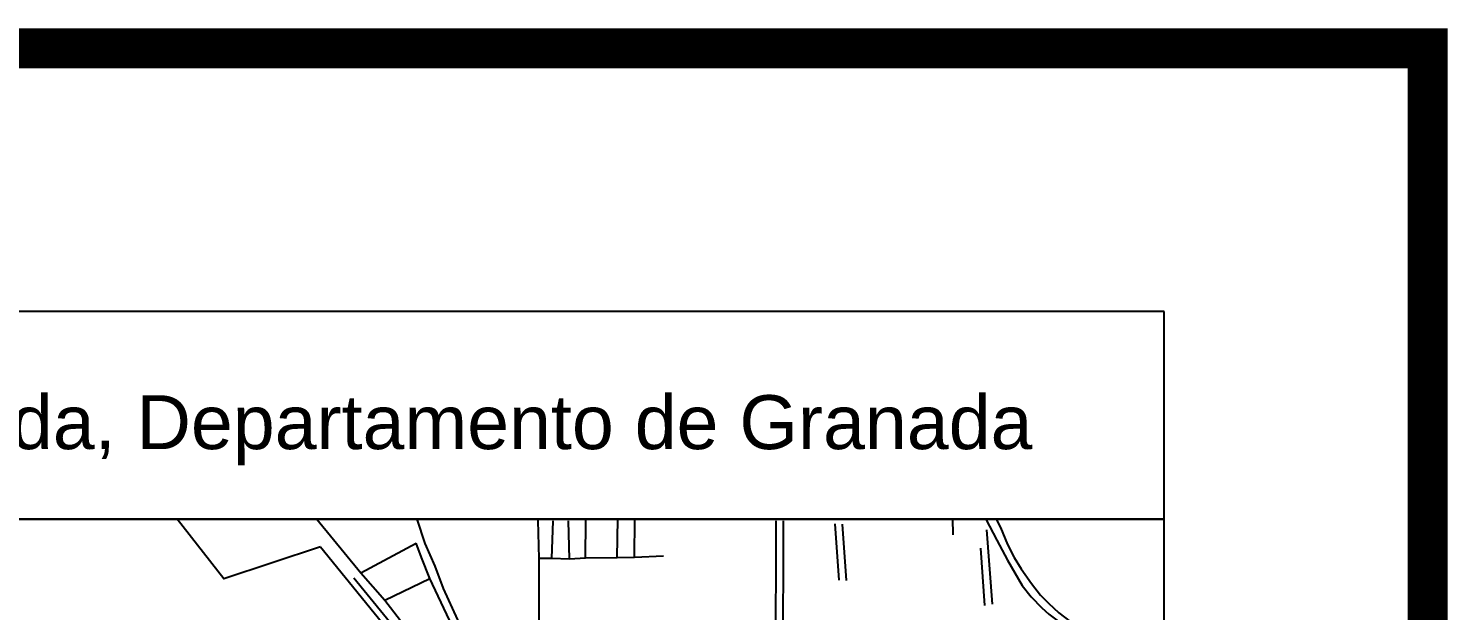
# Model space of a CAD drawing. Header units: millimetres. Extents: x 603916 to 1211550, y 1309898 to 2622648.
# Drawn here: x 605125.3 to 605206.2, y 1311271.6 to 1311304.8 of the extents above; entities that cross this region are included whole.
import ezdxf

# ---------------------------------------------------------------- set-up
doc = ezdxf.new("R2010")
doc.units = ezdxf.units.MM
doc.layers.add('2', color=1, linetype='Continuous')
doc.layers.add('CAJETIN', color=5, linetype='Continuous')
doc.styles.add('PI', font='arial.ttf', dxfattribs={"height": 0.4})

msp = doc.modelspace()

# ---------------------------------------------------------------- linework, layer by layer
for p, q in [((605088.948, 1311276.852), (605190.069, 1311276.852)), ((605190.069, 1311276.852), (605145.186, 1311276.852))]:
    msp.add_line(p, q)
at = {"const_width": 2.28}
msp.add_lwpolyline([(604785.969, 1311006.678), (605205.069, 1311006.678), (605205.069, 1311303.678), (604785.969, 1311303.678)], close=True, dxfattribs=at)
msp.add_lwpolyline([(605083.704, 1311211.747), (605190.069, 1311211.747), (605190.069, 1311276.852), (605083.704, 1311276.852)], close=True)
at = {"layer": '2', "color": 1, "linetype": 'Continuous'}
for p, q in [((605141.773, 1311276.852), (605144.284, 1311273.79)), ((605154.381, 1311276.771), (605154.425, 1311274.609)), ((605155.172, 1311274.614), (605155.246, 1311276.752)), ((605156.17, 1311274.58), (605156.126, 1311276.765)), ((605157.082, 1311274.632), (605157.116, 1311276.778)), ((605158.897, 1311274.658), (605158.931, 1311276.875)), ((605159.879, 1311274.664), (605159.898, 1311276.872)), ((605178.007, 1311276.884), (605178.026, 1311275.962)), ((605141.996, 1311275.286), (605150.728, 1311264.52)), ((605144.284, 1311273.79), (605147.449, 1311275.482)), ((605155.172, 1311274.614), (605154.425, 1311274.609)), ((605156.17, 1311274.58), (605155.172, 1311274.614)), ((605157.082, 1311274.632), (605156.17, 1311274.58)), ((605158.897, 1311274.658), (605157.082, 1311274.632)), ((605159.879, 1311274.664), (605158.897, 1311274.658)), ((605161.529, 1311274.744), (605159.879, 1311274.664)), ((605144.284, 1311273.79), (605145.661, 1311272.241)), ((605145.661, 1311272.241), (605148.224, 1311273.482)), ((605149.338, 1311271.107), (605148.224, 1311273.482)), ((605145.661, 1311272.241), (605147.387, 1311270.003))]:
    msp.add_line(p, q, dxfattribs=at)
for points in [[(605141.996, 1311275.286), (605136.482, 1311273.463), (605133.822, 1311276.852)], [(605147.481, 1311276.852), (605147.937, 1311275.469), (605148.51, 1311274.183), (605148.989, 1311272.897), (605149.794, 1311271.125), (605150.645, 1311269.354), (605151.432, 1311267.873), (605152.25, 1311266.415), (605152.727, 1311265.435), (605152.903, 1311264.981)], [(605167.938, 1311268.48), (605167.959, 1311276.76)], [(605168.347, 1311268.479), (605168.368, 1311276.759)], [(605171.546, 1311273.38), (605171.319, 1311276.586)], [(605171.957, 1311273.359), (605171.73, 1311276.565)], [(605179.893, 1311276.852), (605180.519, 1311275.652), (605181.138, 1311274.524), (605181.972, 1311273.067), (605182.487, 1311272.425), (605183.088, 1311271.808), (605183.491, 1311271.433), (605184.099, 1311270.988), (605184.674, 1311270.63), (605185.275, 1311270.02), (605185.933, 1311269.159), (605186.399, 1311268.62), (605186.85, 1311268.19), (605187.356, 1311267.713), (605187.712, 1311267.338), (605187.957, 1311267.064), (605188.084, 1311266.751)], [(605180.491, 1311276.852), (605180.727, 1311276.377), (605181.133, 1311275.412), (605181.515, 1311274.668), (605181.904, 1311274.018), (605182.506, 1311273.196), (605183.021, 1311272.523), (605183.463, 1311272.061), (605184.064, 1311271.515), (605184.711, 1311271.015), (605185.162, 1311270.617), (605185.652, 1311270.07), (605186.301, 1311269.342), (605186.728, 1311268.857), (605187.234, 1311268.381), (605187.795, 1311267.787), (605188.523, 1311267.083), (605189.099, 1311266.686), (605189.699, 1311266.233), (605190.196, 1311265.78)], [(605180.284, 1311272.011), (605179.947, 1311276.245)], [(605148.224, 1311273.482), (605147.737, 1311274.666), (605147.449, 1311275.482)], [(605179.844, 1311271.927), (605179.612, 1311275.204)], [(605154.425, 1311274.609), (605154.429, 1311267.379), (605155.639, 1311267.338)]]:
    msp.add_lwpolyline(points, dxfattribs=at)
at = {"layer": '2', "color": 1, "linetype": 'Continuous', "flags": 128}
msp.add_lwpolyline([(605152.68, 1311262.727), (605143.897, 1311273.491)], dxfattribs=at)
at = {"layer": 'CAJETIN'}
for p, q in [((605190.069, 1311288.678), (604800.969, 1311288.678)), ((605190.069, 1311014.381), (605190.069, 1311288.678))]:
    msp.add_line(p, q, dxfattribs=at)

# ---------------------------------------------------------------- texts
at = {"style": 'PI'}
msp.add_text('Municipio de Granada, Departamento de Granada', height=3.07188, dxfattribs=at).set_placement((605087.145, 1311280.844))

doc.saveas('drawing.dxf')
